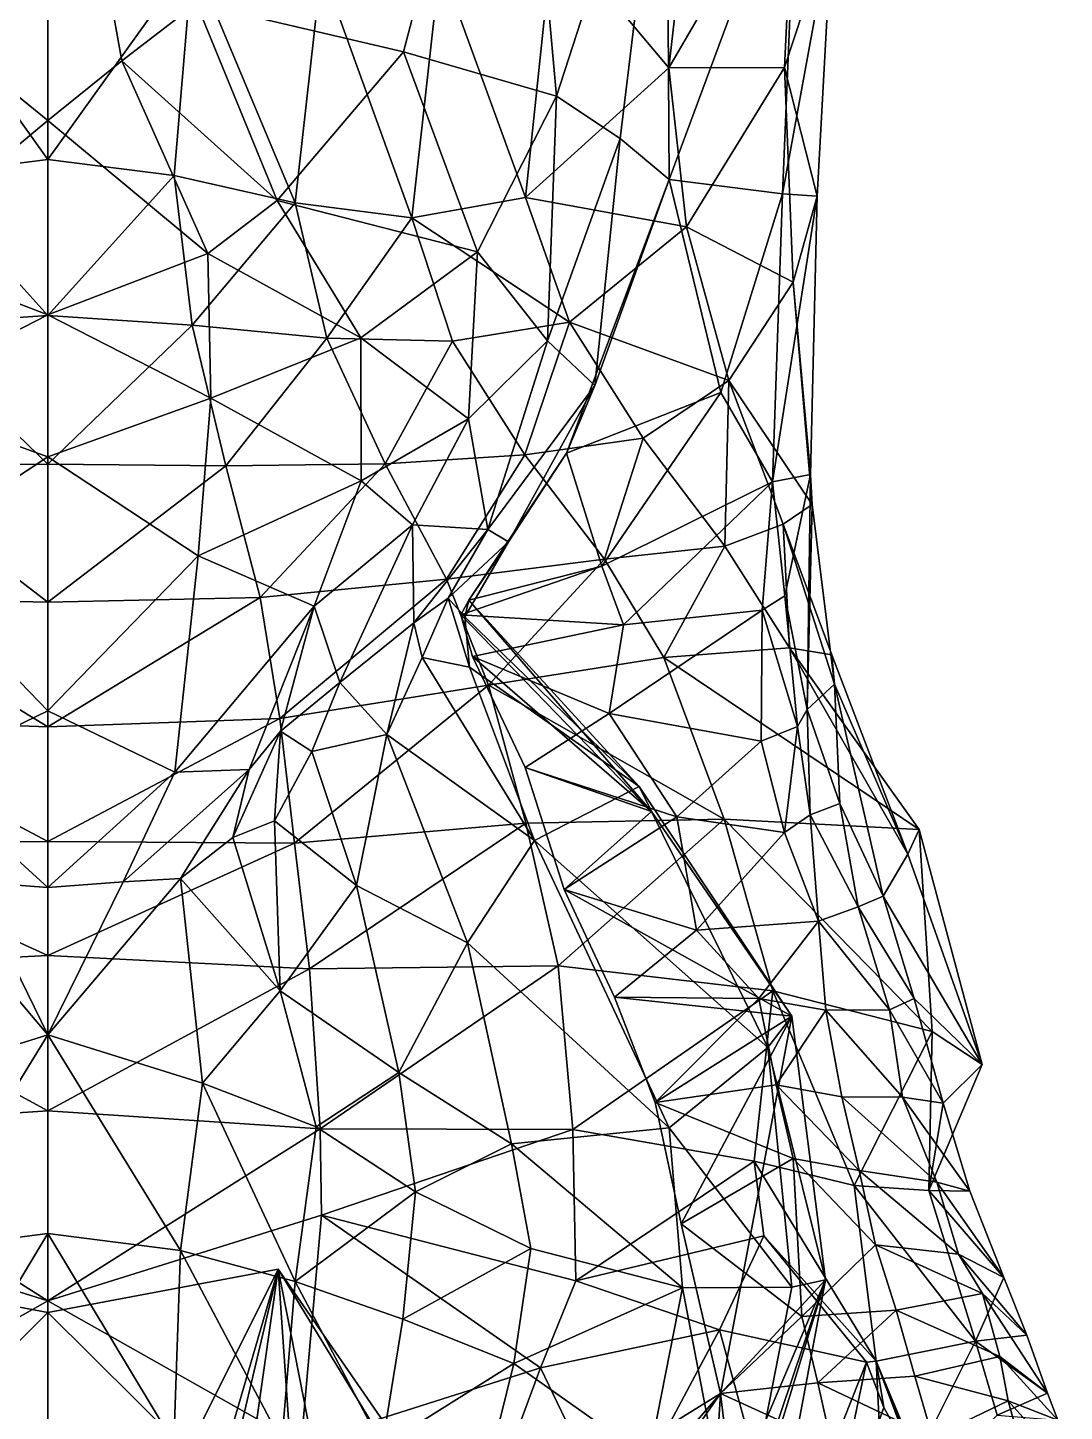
# Model space of a CAD drawing. Extents: x -1.1 to 1.1, y -4.3 to 7.3.
# Drawn here: x -0.01 to 0.479, y -2.955 to -2.304 of the extents above; entities that cross this region are included whole.
import ezdxf

# ---------------------------------------------------------------- set-up
doc = ezdxf.new("R2010")
doc.units = 0
doc.layers.add('T_REX$LWO', color=1, linetype='CONTINUOUS')

msp = doc.modelspace()

# ---------------------------------------------------------------- linework, layer by layer
at = {"layer": 'T_REX$LWO'}
for points in [[(0.16751, -2.31548, 3.22276), (0.06991, -2.29261, 3.14571), (0.21976, -2.11636, 3.10946)], [(0.21976, -2.11636, 3.10946), (0.23951, -2.33632, 3.32144), (0.16751, -2.31548, 3.22276)], [(0.29136, -2.17661, 3.35471), (0.23951, -2.33632, 3.32144), (0.21976, -2.11636, 3.10946)], [(-0.03476, -2.31962, 3.11578), (-0.06991, -2.29261, 3.14571), (0, -2.12606, 3.05029)], [(0, -2.34776, 3.08676), (-0.03476, -2.31962, 3.11578), (0, -2.12606, 3.05029)], [(0.03476, -2.31962, 3.11578), (0, -2.34776, 3.08676), (0, -2.12606, 3.05029)], [(0.06991, -2.29261, 3.14571), (0.03476, -2.31962, 3.11578), (0, -2.12606, 3.05029)], [(0.26945, -2.35617, 3.37775), (0.23951, -2.33632, 3.32144), (0.29136, -2.17661, 3.35471)], [(0.29136, -2.17661, 3.35471), (0.29264, -2.37555, 3.43567), (0.26945, -2.35617, 3.37775)], [(0.29136, -2.17661, 3.35471), (0.35296, -2.21268, 3.44591), (0.29264, -2.37555, 3.43567)], [(0.30667, -2.19795, 3.67967), (0.23805, -2.25826, 3.80042), (0.29246, -2.32298, 3.78558)], [(0.30667, -2.19795, 3.67967), (0.29246, -2.32298, 3.78558), (0.35169, -2.22107, 3.63987)], [(0.35296, -2.21268, 3.44591), (0.34588, -2.38227, 3.55492), (0.29264, -2.37555, 3.43567)], [(0.35296, -2.21268, 3.44591), (0.36932, -2.25461, 3.56617), (0.34588, -2.38227, 3.55492)], [(0.35169, -2.22107, 3.63987), (0.29246, -2.32298, 3.78558), (0.34691, -2.32285, 3.69107)], [(0.35169, -2.22107, 3.63987), (0.34691, -2.32285, 3.69107), (0.36932, -2.25461, 3.56617)], [(0.23805, -2.25826, 3.80042), (0.18472, -2.27375, 3.89688), (0.22496, -2.38403, 3.92182)], [(0.23805, -2.25826, 3.80042), (0.22496, -2.38403, 3.92182), (0.29246, -2.32298, 3.78558)], [(0.36932, -2.25461, 3.56617), (0.36231, -2.3833, 3.63091), (0.34588, -2.38227, 3.55492)], [(0.36932, -2.25461, 3.56617), (0.34691, -2.32285, 3.69107), (0.36231, -2.3833, 3.63091)], [(0, -2.26674, 4.09677), (-0.06806, -2.27101, 4.06364), (0, -2.36618, 4.18391)], [(0.06806, -2.27101, 4.06364), (0, -2.26674, 4.09677), (0, -2.36618, 4.18391)], [(-0.0595, -2.37368, 4.15863), (0, -2.36618, 4.18391), (-0.06806, -2.27101, 4.06364)], [(0, -2.36618, 4.18391), (0.0595, -2.37368, 4.15863), (0.06806, -2.27101, 4.06364)], [(0.06806, -2.27101, 4.06364), (0.0595, -2.37368, 4.15863), (0.11638, -2.38651, 4.09917)], [(0.12884, -2.27584, 3.99029), (0.06806, -2.27101, 4.06364), (0.11638, -2.38651, 4.09917)], [(0.12884, -2.27584, 3.99029), (0.11638, -2.38651, 4.09917), (0.17131, -2.39358, 4.01674)], [(0.18472, -2.27375, 3.89688), (0.12884, -2.27584, 3.99029), (0.17131, -2.39358, 4.01674)], [(0.18472, -2.27375, 3.89688), (0.17131, -2.39358, 4.01674), (0.22496, -2.38403, 3.92182)], [(0.10789, -2.38547, 3.13421), (0.03476, -2.31962, 3.11578), (0.06991, -2.29261, 3.14571)], [(0.16751, -2.31548, 3.22276), (0.10789, -2.38547, 3.13421), (0.06991, -2.29261, 3.14571)], [(0.16751, -2.31548, 3.22276), (0.20233, -2.40954, 3.20922), (0.10789, -2.38547, 3.13421)], [(0.20233, -2.40954, 3.20922), (0.16751, -2.31548, 3.22276), (0.23951, -2.33632, 3.32144)], [(-0.07529, -2.41033, 3.09734), (-0.03476, -2.31962, 3.11578), (0, -2.34776, 3.08676)], [(0.03476, -2.31962, 3.11578), (0.07529, -2.41033, 3.09734), (0, -2.34776, 3.08676)], [(0.07529, -2.41033, 3.09734), (0.03476, -2.31962, 3.11578), (0.10789, -2.38547, 3.13421)], [(0.29246, -2.32298, 3.78558), (0.22496, -2.38403, 3.92182), (0.30069, -2.39784, 3.82202)], [(0.29246, -2.32298, 3.78558), (0.30069, -2.39784, 3.82202), (0.34691, -2.32285, 3.69107)], [(0.34691, -2.32285, 3.69107), (0.30069, -2.39784, 3.82202), (0.35102, -2.42384, 3.73548)], [(0.34691, -2.32285, 3.69107), (0.35102, -2.42384, 3.73548), (0.36231, -2.3833, 3.63091)], [(0.23534, -2.45144, 3.28097), (0.20233, -2.40954, 3.20922), (0.23951, -2.33632, 3.32144)], [(0.26945, -2.35617, 3.37775), (0.23534, -2.45144, 3.28097), (0.23951, -2.33632, 3.32144)], [(0, -2.43929, 3.10618), (-0.07529, -2.41033, 3.09734), (0, -2.34776, 3.08676)], [(0.07529, -2.41033, 3.09734), (0, -2.43929, 3.10618), (0, -2.34776, 3.08676)], [(0.26945, -2.35617, 3.37775), (0.25752, -2.47252, 3.33978), (0.23534, -2.45144, 3.28097)], [(0.25752, -2.47252, 3.33978), (0.26945, -2.35617, 3.37775), (0.29264, -2.37555, 3.43567)], [(0, -2.43962, 4.21792), (0, -2.36618, 4.18391), (-0.0595, -2.37368, 4.15863)], [(0, -2.36618, 4.18391), (0, -2.43962, 4.21792), (0.0595, -2.37368, 4.15863)], [(-0.06785, -2.44414, 4.19049), (0, -2.43962, 4.21792), (-0.0595, -2.37368, 4.15863)], [(0, -2.43962, 4.21792), (0.06785, -2.44414, 4.19049), (0.0595, -2.37368, 4.15863)], [(0.0595, -2.37368, 4.15863), (0.06785, -2.44414, 4.19049), (0.11638, -2.38651, 4.09917)], [(0.24422, -2.50434, 3.43231), (0.25752, -2.47252, 3.33978), (0.29264, -2.37555, 3.43567)], [(0.31698, -2.47584, 3.51136), (0.24422, -2.50434, 3.43231), (0.29264, -2.37555, 3.43567)], [(0.31698, -2.47584, 3.51136), (0.29264, -2.37555, 3.43567), (0.34588, -2.38227, 3.55492)], [(0.24562, -2.44268, 3.93986), (0.22496, -2.38403, 3.92182), (0.17131, -2.39358, 4.01674)], [(0.22496, -2.38403, 3.92182), (0.24562, -2.44268, 3.93986), (0.30069, -2.39784, 3.82202)], [(0.34588, -2.38227, 3.55492), (0.34118, -2.51779, 3.62049), (0.31698, -2.47584, 3.51136)], [(0.34588, -2.38227, 3.55492), (0.36231, -2.3833, 3.63091), (0.34118, -2.51779, 3.62049)], [(0.36231, -2.3833, 3.63091), (0.35915, -2.51446, 3.70665), (0.34118, -2.51779, 3.62049)], [(0.36231, -2.3833, 3.63091), (0.35102, -2.42384, 3.73548), (0.35915, -2.51446, 3.70665)], [(0.06785, -2.44414, 4.19049), (0.13134, -2.45021, 4.12549), (0.11638, -2.38651, 4.09917)], [(0.07529, -2.41033, 3.09734), (0.10789, -2.38547, 3.13421), (0.14733, -2.45006, 3.11382)], [(0.10789, -2.38547, 3.13421), (0.20233, -2.40954, 3.20922), (0.14733, -2.45006, 3.11382)], [(0.11638, -2.38651, 4.09917), (0.13134, -2.45021, 4.12549), (0.17131, -2.39358, 4.01674)], [(0.13134, -2.45021, 4.12549), (0.19057, -2.45168, 4.03742), (0.17131, -2.39358, 4.01674)], [(0.17131, -2.39358, 4.01674), (0.19057, -2.45168, 4.03742), (0.24562, -2.44268, 3.93986)], [(0.30069, -2.39784, 3.82202), (0.24562, -2.44268, 3.93986), (0.32074, -2.47009, 3.84187)], [(0.30069, -2.39784, 3.82202), (0.32074, -2.47009, 3.84187), (0.35102, -2.42384, 3.73548)], [(0.20233, -2.40954, 3.20922), (0.19812, -2.48823, 3.16684), (0.14733, -2.45006, 3.11382)], [(0.19812, -2.48823, 3.16684), (0.20233, -2.40954, 3.20922), (0.23534, -2.45144, 3.28097)], [(-0.07673, -2.47849, 3.1095), (-0.07529, -2.41033, 3.09734), (0, -2.43929, 3.10618)], [(0.07529, -2.41033, 3.09734), (0.07673, -2.47849, 3.1095), (0, -2.43929, 3.10618)], [(0.07673, -2.47849, 3.1095), (0.07529, -2.41033, 3.09734), (0.14733, -2.45006, 3.11382)], [(0.35102, -2.42384, 3.73548), (0.32074, -2.47009, 3.84187), (0.3599, -2.52853, 3.79404)], [(0.35102, -2.42384, 3.73548), (0.3599, -2.52853, 3.79404), (0.35915, -2.51446, 3.70665)], [(-0.07673, -2.47849, 3.1095), (0, -2.43929, 3.10618), (0, -2.50611, 3.13606)], [(0, -2.50947, 4.2355), (0, -2.43962, 4.21792), (-0.06785, -2.44414, 4.19049)], [(0, -2.43929, 3.10618), (0.07673, -2.47849, 3.1095), (0, -2.50611, 3.13606)], [(0, -2.43962, 4.21792), (0, -2.50947, 4.2355), (0.06785, -2.44414, 4.19049)], [(0.19057, -2.45168, 4.03742), (0.22459, -2.50513, 4.03568), (0.24562, -2.44268, 3.93986)], [(0.22459, -2.50513, 4.03568), (0.28039, -2.49727, 3.93636), (0.24562, -2.44268, 3.93986)], [(0.24562, -2.44268, 3.93986), (0.28039, -2.49727, 3.93636), (0.32074, -2.47009, 3.84187)], [(-0.08377, -2.51028, 4.20414), (0, -2.50947, 4.2355), (-0.06785, -2.44414, 4.19049)], [(0, -2.50947, 4.2355), (0.08377, -2.51028, 4.20414), (0.06785, -2.44414, 4.19049)], [(0.06785, -2.44414, 4.19049), (0.08377, -2.51028, 4.20414), (0.13134, -2.45021, 4.12549)], [(0.14757, -2.51733, 3.10209), (0.07673, -2.47849, 3.1095), (0.14733, -2.45006, 3.11382)], [(0.08377, -2.51028, 4.20414), (0.15882, -2.50932, 4.13112), (0.13134, -2.45021, 4.12549)], [(0.13134, -2.45021, 4.12549), (0.15882, -2.50932, 4.13112), (0.19057, -2.45168, 4.03742)], [(0.19812, -2.48823, 3.16684), (0.14757, -2.51733, 3.10209), (0.14733, -2.45006, 3.11382)], [(0.15882, -2.50932, 4.13112), (0.22459, -2.50513, 4.03568), (0.19057, -2.45168, 4.03742)], [(0.19812, -2.48823, 3.16684), (0.23534, -2.45144, 3.28097), (0.20709, -2.54033, 3.22211)], [(0.23534, -2.45144, 3.28097), (0.25752, -2.47252, 3.33978), (0.20709, -2.54033, 3.22211)], [(0.25752, -2.47252, 3.33978), (0.21686, -2.54604, 3.34248), (0.20709, -2.54033, 3.22211)], [(0.21686, -2.54604, 3.34248), (0.25752, -2.47252, 3.33978), (0.24422, -2.50434, 3.43231)], [(0.32074, -2.47009, 3.84187), (0.28039, -2.49727, 3.93636), (0.31885, -2.54811, 3.92802)], [(0.31885, -2.54811, 3.92802), (0.34631, -2.5378, 3.8532), (0.32074, -2.47009, 3.84187)], [(0.32074, -2.47009, 3.84187), (0.34631, -2.5378, 3.8532), (0.3599, -2.52853, 3.79404)], [(-0.07067, -2.55262, 3.12535), (-0.07673, -2.47849, 3.1095), (0, -2.50611, 3.13606)], [(0.07673, -2.47849, 3.1095), (0.07067, -2.55262, 3.12535), (0, -2.50611, 3.13606)], [(0.07067, -2.55262, 3.12535), (0.07673, -2.47849, 3.1095), (0.14757, -2.51733, 3.10209)], [(0.31698, -2.47584, 3.51136), (0.26086, -2.55754, 3.5488), (0.24422, -2.50434, 3.43231)], [(0.26086, -2.55754, 3.5488), (0.31698, -2.47584, 3.51136), (0.34118, -2.51779, 3.62049)], [(0.19812, -2.48823, 3.16684), (0.17168, -2.53811, 3.15795), (0.14757, -2.51733, 3.10209)], [(0.17168, -2.53811, 3.15795), (0.19812, -2.48823, 3.16684), (0.20709, -2.54033, 3.22211)], [(0.22459, -2.50513, 4.03568), (0.26218, -2.5543, 4.02829), (0.28039, -2.49727, 3.93636)], [(0.26218, -2.5543, 4.02829), (0.31885, -2.54811, 3.92802), (0.28039, -2.49727, 3.93636)], [(0, -2.62568, 3.14121), (-0.07067, -2.55262, 3.12535), (0, -2.50611, 3.13606)], [(0.07067, -2.55262, 3.12535), (0, -2.62568, 3.14121), (0, -2.50611, 3.13606)], [(0.15882, -2.50932, 4.13112), (0.18775, -2.56365, 4.12845), (0.22459, -2.50513, 4.03568)], [(0.18775, -2.56365, 4.12845), (0.26218, -2.5543, 4.02829), (0.22459, -2.50513, 4.03568)], [(0.21686, -2.54604, 3.34248), (0.24422, -2.50434, 3.43231), (0.19828, -2.57363, 3.46643)], [(0.24422, -2.50434, 3.43231), (0.26086, -2.55754, 3.5488), (0.19828, -2.57363, 3.46643)], [(-0.1, -2.57235, 4.21006), (0, -2.57447, 4.24299), (-0.08377, -2.51028, 4.20414)], [(0, -2.57447, 4.24299), (0, -2.50947, 4.2355), (-0.08377, -2.51028, 4.20414)], [(0, -2.50947, 4.2355), (0, -2.57447, 4.24299), (0.08377, -2.51028, 4.20414)], [(0, -2.57447, 4.24299), (0.1, -2.57235, 4.21006), (0.08377, -2.51028, 4.20414)], [(0.08377, -2.51028, 4.20414), (0.1, -2.57235, 4.21006), (0.15882, -2.50932, 4.13112)], [(0.1, -2.57235, 4.21006), (0.18775, -2.56365, 4.12845), (0.15882, -2.50932, 4.13112)], [(0.07067, -2.55262, 3.12535), (0.14757, -2.51733, 3.10209), (0.12534, -2.57645, 3.12847)], [(0.14757, -2.51733, 3.10209), (0.17168, -2.53811, 3.15795), (0.12534, -2.57645, 3.12847)], [(0.27106, -2.58517, 3.59925), (0.26086, -2.55754, 3.5488), (0.34118, -2.51779, 3.62049)], [(0.33631, -2.57831, 3.6349), (0.27106, -2.58517, 3.59925), (0.34118, -2.51779, 3.62049)], [(0.34711, -2.57146, 3.67783), (0.33631, -2.57831, 3.6349), (0.34118, -2.51779, 3.62049)], [(0.34711, -2.57146, 3.67783), (0.34118, -2.51779, 3.62049), (0.35915, -2.51446, 3.70665)], [(0.35915, -2.51446, 3.70665), (0.35763, -2.62503, 3.73514), (0.34711, -2.57146, 3.67783)], [(0.35915, -2.51446, 3.70665), (0.3599, -2.52853, 3.79404), (0.35763, -2.62503, 3.73514)], [(0.3599, -2.52853, 3.79404), (0.34631, -2.5378, 3.8532), (0.37039, -2.61316, 3.81274)], [(0.3599, -2.52853, 3.79404), (0.37039, -2.61316, 3.81274), (0.35763, -2.62503, 3.73514)], [(0.17168, -2.53811, 3.15795), (0.1375, -2.61234, 3.15915), (0.12534, -2.57645, 3.12847)], [(0.1375, -2.61234, 3.15915), (0.17168, -2.53811, 3.15795), (0.1723, -2.58417, 3.22558)], [(0.1723, -2.58417, 3.22558), (0.17168, -2.53811, 3.15795), (0.20709, -2.54033, 3.22211)], [(0.18842, -2.57256, 3.2853), (0.1723, -2.58417, 3.22558), (0.20709, -2.54033, 3.22211)], [(0.21686, -2.54604, 3.34248), (0.18842, -2.57256, 3.2853), (0.20709, -2.54033, 3.22211)], [(0.34631, -2.5378, 3.8532), (0.31885, -2.54811, 3.92802), (0.34928, -2.59595, 3.93159)], [(0.34631, -2.5378, 3.8532), (0.36916, -2.59937, 3.86568), (0.37039, -2.61316, 3.81274)], [(0.34928, -2.59595, 3.93159), (0.36916, -2.59937, 3.86568), (0.34631, -2.5378, 3.8532)], [(0.21686, -2.54604, 3.34248), (0.19634, -2.58139, 3.39934), (0.18842, -2.57256, 3.2853)], [(0.19634, -2.58139, 3.39934), (0.21686, -2.54604, 3.34248), (0.19828, -2.57363, 3.46643)], [(-0.05971, -2.65448, 3.13815), (-0.07067, -2.55262, 3.12535), (0, -2.62568, 3.14121)], [(0.07067, -2.55262, 3.12535), (0.05971, -2.65448, 3.13815), (0, -2.62568, 3.14121)], [(0.05971, -2.65448, 3.13815), (0.07067, -2.55262, 3.12535), (0.12534, -2.57645, 3.12847)], [(0.26218, -2.5543, 4.02829), (0.29004, -2.60056, 4.03128), (0.31885, -2.54811, 3.92802)], [(0.29004, -2.60056, 4.03128), (0.34928, -2.59595, 3.93159), (0.31885, -2.54811, 3.92802)], [(0.18775, -2.56365, 4.12845), (0.20743, -2.61356, 4.13036), (0.26218, -2.5543, 4.02829)], [(0.26086, -2.55754, 3.5488), (0.19451, -2.58044, 3.52105), (0.19828, -2.57363, 3.46643)], [(0.27106, -2.58517, 3.59925), (0.19451, -2.58044, 3.52105), (0.26086, -2.55754, 3.5488)], [(0.20743, -2.61356, 4.13036), (0.29004, -2.60056, 4.03128), (0.26218, -2.5543, 4.02829)], [(0.1, -2.57235, 4.21006), (0.10922, -2.62932, 4.21529), (0.18775, -2.56365, 4.12845)], [(0.10922, -2.62932, 4.21529), (0.20743, -2.61356, 4.13036), (0.18775, -2.56365, 4.12845)], [(-0.10922, -2.62932, 4.21529), (0, -2.63313, 4.24648), (-0.1, -2.57235, 4.21006)], [(0, -2.63313, 4.24648), (0, -2.57447, 4.24299), (-0.1, -2.57235, 4.21006)], [(0, -2.63313, 4.24648), (0.10922, -2.62932, 4.21529), (0.1, -2.57235, 4.21006)], [(0, -2.57447, 4.24299), (0, -2.63313, 4.24648), (0.1, -2.57235, 4.21006)], [(0.18842, -2.57256, 3.2853), (0.17628, -2.60063, 3.27874), (0.1723, -2.58417, 3.22558)], [(0.17628, -2.60063, 3.27874), (0.18842, -2.57256, 3.2853), (0.19848, -2.60515, 3.33683)], [(0.18842, -2.57256, 3.2853), (0.19634, -2.58139, 3.39934), (0.19848, -2.60515, 3.33683)], [(0.34711, -2.57146, 3.67783), (0.35308, -2.63306, 3.68927), (0.33631, -2.57831, 3.6349)], [(0.35308, -2.63306, 3.68927), (0.34711, -2.57146, 3.67783), (0.35763, -2.62503, 3.73514)], [(0.09469, -2.6533, 3.14594), (0.05971, -2.65448, 3.13815), (0.12534, -2.57645, 3.12847)], [(0.10948, -2.63529, 3.13871), (0.09469, -2.6533, 3.14594), (0.12534, -2.57645, 3.12847)], [(0.1375, -2.61234, 3.15915), (0.10948, -2.63529, 3.13871), (0.12534, -2.57645, 3.12847)], [(0.19828, -2.57363, 3.46643), (0.19451, -2.58044, 3.52105), (0.28418, -2.67304, 3.56084)], [(0.19634, -2.58139, 3.39934), (0.19828, -2.57363, 3.46643), (0.27847, -2.66135, 3.43149)], [(0.27847, -2.66135, 3.43149), (0.19828, -2.57363, 3.46643), (0.28418, -2.67304, 3.56084)], [(0.26434, -2.62693, 3.60678), (0.33631, -2.57831, 3.6349), (0.33592, -2.63996, 3.64771)], [(0.27106, -2.58517, 3.59925), (0.33631, -2.57831, 3.6349), (0.26434, -2.62693, 3.60678)], [(0.33631, -2.57831, 3.6349), (0.35308, -2.63306, 3.68927), (0.33592, -2.63996, 3.64771)], [(0.1375, -2.61234, 3.15915), (0.1723, -2.58417, 3.22558), (0.15959, -2.63673, 3.22205)], [(0.1723, -2.58417, 3.22558), (0.17628, -2.60063, 3.27874), (0.15959, -2.63673, 3.22205)], [(0.19451, -2.58044, 3.52105), (0.27106, -2.58517, 3.59925), (0.19987, -2.60014, 3.56844)], [(0.19451, -2.58044, 3.52105), (0.19987, -2.60014, 3.56844), (0.28418, -2.67304, 3.56084)], [(0.19848, -2.60515, 3.33683), (0.19634, -2.58139, 3.39934), (0.27847, -2.66135, 3.43149)], [(0.27106, -2.58517, 3.59925), (0.26434, -2.62693, 3.60678), (0.19987, -2.60014, 3.56844)], [(0.34928, -2.59595, 3.93159), (0.29004, -2.60056, 4.03128), (0.41037, -2.68158, 3.97783)], [(0.40496, -2.69317, 3.89479), (0.36916, -2.59937, 3.86568), (0.34928, -2.59595, 3.93159)], [(0.34928, -2.59595, 3.93159), (0.41037, -2.68158, 3.97783), (0.40496, -2.69317, 3.89479)], [(0.15959, -2.63673, 3.22205), (0.17628, -2.60063, 3.27874), (0.22913, -2.68676, 3.28827)], [(0.17628, -2.60063, 3.27874), (0.19848, -2.60515, 3.33683), (0.22913, -2.68676, 3.28827)], [(0.22913, -2.68676, 3.28827), (0.19848, -2.60515, 3.33683), (0.27847, -2.66135, 3.43149)], [(0.26434, -2.62693, 3.60678), (0.22473, -2.65238, 3.60511), (0.19987, -2.60014, 3.56844)], [(0.28418, -2.67304, 3.56084), (0.19987, -2.60014, 3.56844), (0.22473, -2.65238, 3.60511)], [(0.29004, -2.60056, 4.03128), (0.20743, -2.61356, 4.13036), (0.31851, -2.6766, 4.06359)], [(0.29004, -2.60056, 4.03128), (0.31851, -2.6766, 4.06359), (0.41037, -2.68158, 3.97783)], [(0.36916, -2.59937, 3.86568), (0.40496, -2.69317, 3.89479), (0.37039, -2.61316, 3.81274)], [(0.20743, -2.61356, 4.13036), (0.10922, -2.62932, 4.21529), (0.11609, -2.68795, 4.21987)], [(0.1375, -2.61234, 3.15915), (0.12431, -2.64477, 3.19236), (0.10948, -2.63529, 3.13871)], [(0.11609, -2.68795, 4.21987), (0.22505, -2.67852, 4.14654), (0.20743, -2.61356, 4.13036)], [(0.12431, -2.64477, 3.19236), (0.1375, -2.61234, 3.15915), (0.15959, -2.63673, 3.22205)], [(0.20743, -2.61356, 4.13036), (0.22505, -2.67852, 4.14654), (0.31851, -2.6766, 4.06359)], [(0.37302, -2.66924, 3.77858), (0.35763, -2.62503, 3.73514), (0.37039, -2.61316, 3.81274)], [(0.37039, -2.61316, 3.81274), (0.39332, -2.71294, 3.82095), (0.37302, -2.66924, 3.77858)], [(0.40496, -2.69317, 3.89479), (0.39332, -2.71294, 3.82095), (0.37039, -2.61316, 3.81274)], [(0.35901, -2.67461, 3.728), (0.35308, -2.63306, 3.68927), (0.35763, -2.62503, 3.73514)], [(0.37302, -2.66924, 3.77858), (0.35901, -2.67461, 3.728), (0.35763, -2.62503, 3.73514)], [(-0.11609, -2.68795, 4.21987), (0, -2.68712, 4.24187), (-0.10922, -2.62932, 4.21529)], [(0, -2.63313, 4.24648), (-0.10922, -2.62932, 4.21529), (0, -2.68712, 4.24187)], [(-0.05971, -2.65448, 3.13815), (0, -2.62568, 3.14121), (0, -2.70877, 3.17737)], [(0, -2.62568, 3.14121), (0.05971, -2.65448, 3.13815), (0, -2.70877, 3.17737)], [(0, -2.68712, 4.24187), (0.11609, -2.68795, 4.21987), (0.10922, -2.62932, 4.21529)], [(0.10922, -2.62932, 4.21529), (0, -2.63313, 4.24648), (0, -2.68712, 4.24187)], [(0.29612, -2.67551, 3.6398), (0.22473, -2.65238, 3.60511), (0.26434, -2.62693, 3.60678)], [(0.29612, -2.67551, 3.6398), (0.26434, -2.62693, 3.60678), (0.33592, -2.63996, 3.64771)], [(0.08712, -2.68529, 3.16901), (0.10948, -2.63529, 3.13871), (0.10672, -2.67749, 3.17169)], [(0.09469, -2.6533, 3.14594), (0.10948, -2.63529, 3.13871), (0.08712, -2.68529, 3.16901)], [(0.10948, -2.63529, 3.13871), (0.12431, -2.64477, 3.19236), (0.10672, -2.67749, 3.17169)], [(0.12431, -2.64477, 3.19236), (0.15959, -2.63673, 3.22205), (0.14528, -2.70792, 3.16247)], [(0.19759, -2.73484, 3.16761), (0.14528, -2.70792, 3.16247), (0.15959, -2.63673, 3.22205)], [(0.19759, -2.73484, 3.16761), (0.15959, -2.63673, 3.22205), (0.22913, -2.68676, 3.28827)], [(0.35308, -2.63306, 3.68927), (0.34694, -2.68291, 3.68372), (0.33592, -2.63996, 3.64771)], [(0.35308, -2.63306, 3.68927), (0.35901, -2.67461, 3.728), (0.34694, -2.68291, 3.68372)], [(0.34694, -2.68291, 3.68372), (0.29612, -2.67551, 3.6398), (0.33592, -2.63996, 3.64771)], [(0.10672, -2.67749, 3.17169), (0.12431, -2.64477, 3.19236), (0.14528, -2.70792, 3.16247)], [(-0.03533, -2.70618, 3.17799), (-0.05971, -2.65448, 3.13815), (0, -2.70877, 3.17737)], [(0.05971, -2.65448, 3.13815), (0.03533, -2.70618, 3.17799), (0, -2.70877, 3.17737)], [(0.03533, -2.70618, 3.17799), (0.09469, -2.6533, 3.14594), (0.06238, -2.70453, 3.17623)], [(0.09469, -2.6533, 3.14594), (0.03533, -2.70618, 3.17799), (0.05971, -2.65448, 3.13815)], [(0.09469, -2.6533, 3.14594), (0.08712, -2.68529, 3.16901), (0.06238, -2.70453, 3.17623)], [(0.22473, -2.65238, 3.60511), (0.29612, -2.67551, 3.6398), (0.24314, -2.70977, 3.63133)], [(0.22473, -2.65238, 3.60511), (0.24314, -2.70977, 3.63133), (0.28418, -2.67304, 3.56084)], [(0.22913, -2.68676, 3.28827), (0.27847, -2.66135, 3.43149), (0.33903, -2.78422, 3.36988)], [(0.27847, -2.66135, 3.43149), (0.28418, -2.67304, 3.56084), (0.35032, -2.76933, 3.51602)], [(0.33903, -2.78422, 3.36988), (0.27847, -2.66135, 3.43149), (0.35032, -2.76933, 3.51602)], [(0.37302, -2.66924, 3.77858), (0.38166, -2.71795, 3.76853), (0.35901, -2.67461, 3.728)], [(0.38166, -2.71795, 3.76853), (0.37302, -2.66924, 3.77858), (0.39332, -2.71294, 3.82095)], [(0.31851, -2.6766, 4.06359), (0.22505, -2.67852, 4.14654), (0.24032, -2.74574, 4.16242)], [(0.24032, -2.74574, 4.16242), (0.34144, -2.75751, 4.10246), (0.31851, -2.6766, 4.06359)], [(0.35032, -2.76933, 3.51602), (0.28418, -2.67304, 3.56084), (0.24314, -2.70977, 3.63133)], [(0.29612, -2.67551, 3.6398), (0.30538, -2.72898, 3.66566), (0.24314, -2.70977, 3.63133)], [(0.30538, -2.72898, 3.66566), (0.29612, -2.67551, 3.6398), (0.34694, -2.68291, 3.68372)], [(0.31851, -2.6766, 4.06359), (0.34144, -2.75751, 4.10246), (0.4164, -2.77667, 4.01969)], [(0.41037, -2.68158, 3.97783), (0.31851, -2.6766, 4.06359), (0.4164, -2.77667, 4.01969)], [(0.34694, -2.68291, 3.68372), (0.35901, -2.67461, 3.728), (0.36287, -2.72469, 3.71825)], [(0.35901, -2.67461, 3.728), (0.38166, -2.71795, 3.76853), (0.36287, -2.72469, 3.71825)], [(0.08712, -2.68529, 3.16901), (0.10672, -2.67749, 3.17169), (0.10936, -2.75741, 3.13889)], [(0.10936, -2.75741, 3.13889), (0.10672, -2.67749, 3.17169), (0.14528, -2.70792, 3.16247)], [(0.22505, -2.67852, 4.14654), (0.11609, -2.68795, 4.21987), (0.12321, -2.74706, 4.21787)], [(0.12321, -2.74706, 4.21787), (0.24032, -2.74574, 4.16242), (0.22505, -2.67852, 4.14654)], [(0.30538, -2.72898, 3.66566), (0.34694, -2.68291, 3.68372), (0.36287, -2.72469, 3.71825)], [(0.43995, -2.79219, 3.92306), (0.40496, -2.69317, 3.89479), (0.41037, -2.68158, 3.97783)], [(0.41037, -2.68158, 3.97783), (0.4164, -2.77667, 4.01969), (0.43995, -2.79219, 3.92306)], [(-0.12321, -2.74706, 4.21787), (0, -2.74088, 4.22803), (-0.11609, -2.68795, 4.21987)], [(0, -2.68712, 4.24187), (-0.11609, -2.68795, 4.21987), (0, -2.74088, 4.22803)], [(0.11609, -2.68795, 4.21987), (0, -2.68712, 4.24187), (0, -2.74088, 4.22803)], [(0, -2.74088, 4.22803), (0.12321, -2.74706, 4.21787), (0.11609, -2.68795, 4.21987)], [(0.10936, -2.75741, 3.13889), (0.06238, -2.70453, 3.17623), (0.08712, -2.68529, 3.16901)], [(0.19759, -2.73484, 3.16761), (0.22913, -2.68676, 3.28827), (0.2925, -2.82194, 3.1972)], [(0.2925, -2.82194, 3.1972), (0.22913, -2.68676, 3.28827), (0.33903, -2.78422, 3.36988)], [(0.40496, -2.69317, 3.89479), (0.43995, -2.79219, 3.92306), (0.39332, -2.71294, 3.82095)], [(-0.07282, -2.80092, 3.13551), (-0.06238, -2.70453, 3.17623), (0, -2.77814, 3.16995)], [(-0.06238, -2.70453, 3.17623), (-0.03533, -2.70618, 3.17799), (0, -2.77814, 3.16995)], [(0, -2.70877, 3.17737), (0, -2.77814, 3.16995), (-0.03533, -2.70618, 3.17799)], [(0.06238, -2.70453, 3.17623), (0.07282, -2.80092, 3.13551), (0, -2.77814, 3.16995)], [(0.03533, -2.70618, 3.17799), (0.06238, -2.70453, 3.17623), (0, -2.77814, 3.16995)], [(0, -2.77814, 3.16995), (0, -2.70877, 3.17737), (0.03533, -2.70618, 3.17799)], [(0.07282, -2.80092, 3.13551), (0.06238, -2.70453, 3.17623), (0.10936, -2.75741, 3.13889)], [(0.16526, -2.79586, 3.0978), (0.10936, -2.75741, 3.13889), (0.14528, -2.70792, 3.16247)], [(0.16526, -2.79586, 3.0978), (0.14528, -2.70792, 3.16247), (0.19759, -2.73484, 3.16761)], [(0.30538, -2.72898, 3.66566), (0.26677, -2.7605, 3.62771), (0.24314, -2.70977, 3.63133)], [(0.24314, -2.70977, 3.63133), (0.26677, -2.7605, 3.62771), (0.35032, -2.76933, 3.51602)], [(0.4079, -2.76107, 3.81592), (0.38166, -2.71795, 3.76853), (0.39332, -2.71294, 3.82095)], [(0.4079, -2.76107, 3.81592), (0.39332, -2.71294, 3.82095), (0.43995, -2.79219, 3.92306)], [(0.38166, -2.71795, 3.76853), (0.39641, -2.76645, 3.7627), (0.36287, -2.72469, 3.71825)], [(0.38166, -2.71795, 3.76853), (0.4079, -2.76107, 3.81592), (0.39641, -2.76645, 3.7627)], [(0.30538, -2.72898, 3.66566), (0.33473, -2.76107, 3.66414), (0.26677, -2.7605, 3.62771)], [(0.33473, -2.76107, 3.66414), (0.30538, -2.72898, 3.66566), (0.36287, -2.72469, 3.71825)], [(0.3663, -2.76651, 3.69339), (0.33473, -2.76107, 3.66414), (0.36287, -2.72469, 3.71825)], [(0.39641, -2.76645, 3.7627), (0.3663, -2.76651, 3.69339), (0.36287, -2.72469, 3.71825)], [(0.21824, -2.82953, 3.10393), (0.16526, -2.79586, 3.0978), (0.19759, -2.73484, 3.16761)], [(0.21824, -2.82953, 3.10393), (0.19759, -2.73484, 3.16761), (0.2925, -2.82194, 3.1972)], [(0, -2.74088, 4.22803), (-0.12321, -2.74706, 4.21787), (0, -2.81398, 4.2325)], [(0.12321, -2.74706, 4.21787), (0, -2.74088, 4.22803), (0, -2.81398, 4.2325)], [(-0.12826, -2.82241, 4.23219), (0, -2.81398, 4.2325), (-0.12321, -2.74706, 4.21787)], [(0, -2.81398, 4.2325), (0.12826, -2.82241, 4.23219), (0.12321, -2.74706, 4.21787)], [(0.24032, -2.74574, 4.16242), (0.12321, -2.74706, 4.21787), (0.12826, -2.82241, 4.23219)], [(0.12826, -2.82241, 4.23219), (0.24725, -2.82277, 4.19232), (0.24032, -2.74574, 4.16242)], [(0.34144, -2.75751, 4.10246), (0.24032, -2.74574, 4.16242), (0.24725, -2.82277, 4.19232)], [(0.10936, -2.75741, 3.13889), (0.12634, -2.82147, 3.09714), (0.07282, -2.80092, 3.13551)], [(0.12634, -2.82147, 3.09714), (0.10936, -2.75741, 3.13889), (0.16526, -2.79586, 3.0978)], [(0.24725, -2.82277, 4.19232), (0.33256, -2.83763, 4.15057), (0.34144, -2.75751, 4.10246)], [(0.26677, -2.7605, 3.62771), (0.33473, -2.76107, 3.66414), (0.28601, -2.8101, 3.6049)], [(0.26677, -2.7605, 3.62771), (0.28601, -2.8101, 3.6049), (0.35032, -2.76933, 3.51602)], [(0.33473, -2.76107, 3.66414), (0.34289, -2.80167, 3.63623), (0.28601, -2.8101, 3.6049)], [(0.34144, -2.75751, 4.10246), (0.33256, -2.83763, 4.15057), (0.37965, -2.8491, 4.04162)], [(0.33473, -2.76107, 3.66414), (0.3663, -2.76651, 3.69339), (0.34289, -2.80167, 3.63623)], [(0.4164, -2.77667, 4.01969), (0.34144, -2.75751, 4.10246), (0.37965, -2.8491, 4.04162)], [(0.39641, -2.76645, 3.7627), (0.4079, -2.76107, 3.81592), (0.42159, -2.81035, 3.809)], [(0.43995, -2.79219, 3.92306), (0.42159, -2.81035, 3.809), (0.4079, -2.76107, 3.81592)], [(0.34289, -2.80167, 3.63623), (0.3663, -2.76651, 3.69339), (0.37387, -2.80744, 3.66589)], [(0.39641, -2.76645, 3.7627), (0.40253, -2.80748, 3.73607), (0.3663, -2.76651, 3.69339)], [(0.3663, -2.76651, 3.69339), (0.40253, -2.80748, 3.73607), (0.37387, -2.80744, 3.66589)], [(0.40253, -2.80748, 3.73607), (0.39641, -2.76645, 3.7627), (0.42159, -2.81035, 3.809)], [(0.35032, -2.76933, 3.51602), (0.28601, -2.8101, 3.6049), (0.2982, -2.86714, 3.55284)], [(0.2982, -2.86714, 3.55284), (0.31682, -2.947, 3.51574), (0.35032, -2.76933, 3.51602)], [(0.31682, -2.947, 3.51574), (0.36618, -2.89357, 3.44863), (0.35032, -2.76933, 3.51602)], [(0.33903, -2.78422, 3.36988), (0.35032, -2.76933, 3.51602), (0.36618, -2.89357, 3.44863)], [(-0.07282, -2.80092, 3.13551), (0, -2.77814, 3.16995), (-0.06241, -2.87979, 3.11928)], [(0, -2.77814, 3.16995), (0, -2.87179, 3.13565), (-0.06241, -2.87979, 3.11928)], [(0, -2.77814, 3.16995), (0.07282, -2.80092, 3.13551), (0.06241, -2.87979, 3.11928)], [(0, -2.87179, 3.13565), (0, -2.77814, 3.16995), (0.06241, -2.87979, 3.11928)], [(0.4164, -2.77667, 4.01969), (0.37965, -2.8491, 4.04162), (0.41482, -2.85143, 3.94103)], [(0.41482, -2.85143, 3.94103), (0.43995, -2.79219, 3.92306), (0.4164, -2.77667, 4.01969)], [(0.2925, -2.82194, 3.1972), (0.33903, -2.78422, 3.36988), (0.35031, -2.89694, 3.32192)], [(0.36618, -2.89357, 3.44863), (0.35031, -2.89694, 3.32192), (0.33903, -2.78422, 3.36988)], [(0.43995, -2.79219, 3.92306), (0.41482, -2.85143, 3.94103), (0.42159, -2.81035, 3.809)], [(0.06241, -2.87979, 3.11928), (0.07282, -2.80092, 3.13551), (0.11648, -2.8943, 3.07971)], [(0.07282, -2.80092, 3.13551), (0.12634, -2.82147, 3.09714), (0.11648, -2.8943, 3.07971)], [(0.16526, -2.79586, 3.0978), (0.17311, -2.85207, 3.06363), (0.12634, -2.82147, 3.09714)], [(0.17311, -2.85207, 3.06363), (0.16526, -2.79586, 3.0978), (0.21824, -2.82953, 3.10393)], [(0.34289, -2.80167, 3.63623), (0.351, -2.83636, 3.61547), (0.28601, -2.8101, 3.6049)], [(0.38209, -2.84211, 3.64535), (0.34289, -2.80167, 3.63623), (0.37387, -2.80744, 3.66589)], [(0.34289, -2.80167, 3.63623), (0.38209, -2.84211, 3.64535), (0.351, -2.83636, 3.61547)], [(0.41861, -2.8475, 3.72879), (0.38209, -2.84211, 3.64535), (0.37387, -2.80744, 3.66589)], [(0.40253, -2.80748, 3.73607), (0.41861, -2.8475, 3.72879), (0.37387, -2.80744, 3.66589)], [(0.43413, -2.85185, 3.80215), (0.40253, -2.80748, 3.73607), (0.42159, -2.81035, 3.809)], [(0.40253, -2.80748, 3.73607), (0.43413, -2.85185, 3.80215), (0.41861, -2.8475, 3.72879)], [(0, -2.81398, 4.2325), (-0.12826, -2.82241, 4.23219), (0, -2.9034, 4.2325)], [(0.12826, -2.82241, 4.23219), (0, -2.81398, 4.2325), (0, -2.9034, 4.2325)], [(0.351, -2.83636, 3.61547), (0.2982, -2.86714, 3.55284), (0.28601, -2.8101, 3.6049)], [(0.43413, -2.85185, 3.80215), (0.42159, -2.81035, 3.809), (0.41482, -2.85143, 3.94103)], [(-0.12882, -2.86302, 4.20296), (0, -2.9034, 4.2325), (-0.12826, -2.82241, 4.23219)], [(0, -2.9034, 4.2325), (0.12882, -2.86302, 4.20296), (0.12826, -2.82241, 4.23219)], [(0.11648, -2.8943, 3.07971), (0.12634, -2.82147, 3.09714), (0.17311, -2.85207, 3.06363)], [(0.24725, -2.82277, 4.19232), (0.12826, -2.82241, 4.23219), (0.12882, -2.86302, 4.20296)], [(0.12882, -2.86302, 4.20296), (0.24865, -2.89406, 4.20455), (0.24725, -2.82277, 4.19232)], [(0.21824, -2.82953, 3.10393), (0.2925, -2.82194, 3.1972), (0.29881, -2.89736, 3.16286)], [(0.33256, -2.83763, 4.15057), (0.24725, -2.82277, 4.19232), (0.24865, -2.89406, 4.20455)], [(0.35031, -2.89694, 3.32192), (0.29881, -2.89736, 3.16286), (0.2925, -2.82194, 3.1972)], [(0.21824, -2.82953, 3.10393), (0.22746, -2.87881, 3.06465), (0.17311, -2.85207, 3.06363)], [(0.29881, -2.89736, 3.16286), (0.22746, -2.87881, 3.06465), (0.21824, -2.82953, 3.10393)], [(0.24865, -2.89406, 4.20455), (0.33709, -2.87289, 4.15791), (0.33256, -2.83763, 4.15057)], [(0.35502, -2.91085, 3.56914), (0.2982, -2.86714, 3.55284), (0.351, -2.83636, 3.61547)], [(0.33256, -2.83763, 4.15057), (0.33709, -2.87289, 4.15791), (0.39014, -2.93184, 4.02354)], [(0.37965, -2.8491, 4.04162), (0.33256, -2.83763, 4.15057), (0.39014, -2.93184, 4.02354)], [(0.35502, -2.91085, 3.56914), (0.351, -2.83636, 3.61547), (0.38967, -2.87707, 3.62515)], [(0.351, -2.83636, 3.61547), (0.38209, -2.84211, 3.64535), (0.38967, -2.87707, 3.62515)], [(0.38209, -2.84211, 3.64535), (0.42883, -2.88153, 3.70753), (0.38967, -2.87707, 3.62515)], [(0.41861, -2.8475, 3.72879), (0.42883, -2.88153, 3.70753), (0.38209, -2.84211, 3.64535)], [(0.17311, -2.85207, 3.06363), (0.16713, -2.91202, 3.04445), (0.11648, -2.8943, 3.07971)], [(0.16713, -2.91202, 3.04445), (0.17311, -2.85207, 3.06363), (0.22746, -2.87881, 3.06465)], [(0.43692, -2.92241, 3.94556), (0.41482, -2.85143, 3.94103), (0.37965, -2.8491, 4.04162)], [(0.37965, -2.8491, 4.04162), (0.39014, -2.93184, 4.02354), (0.43692, -2.92241, 3.94556)], [(0.41482, -2.85143, 3.94103), (0.45012, -2.89248, 3.79481), (0.43413, -2.85185, 3.80215)], [(0.41482, -2.85143, 3.94103), (0.43692, -2.92241, 3.94556), (0.45012, -2.89248, 3.79481)], [(0.42883, -2.88153, 3.70753), (0.41861, -2.8475, 3.72879), (0.45012, -2.89248, 3.79481)], [(0.41861, -2.8475, 3.72879), (0.43413, -2.85185, 3.80215), (0.45012, -2.89248, 3.79481)], [(-0.12882, -2.86302, 4.20296), (-0.11932, -2.97078, 4.21656), (0, -2.9034, 4.2325)], [(0.11932, -2.97078, 4.21656), (0.12882, -2.86302, 4.20296), (0, -2.9034, 4.2325)], [(0.12882, -2.86302, 4.20296), (0.11932, -2.97078, 4.21656), (0.23189, -2.93498, 4.18901)], [(0.23189, -2.93498, 4.18901), (0.24865, -2.89406, 4.20455), (0.12882, -2.86302, 4.20296)], [(-0.06241, -2.87979, 3.11928), (0, -2.87179, 3.13565), (-0.05934, -2.97023, 3.10253)], [(0, -2.87179, 3.13565), (0, -2.96646, 3.11865), (-0.05934, -2.97023, 3.10253)], [(0, -2.87179, 3.13565), (0.06241, -2.87979, 3.11928), (0.05934, -2.97023, 3.10253)], [(0, -2.96646, 3.11865), (0, -2.87179, 3.13565), (0.05934, -2.97023, 3.10253)], [(0.2982, -2.86714, 3.55284), (0.35502, -2.91085, 3.56914), (0.31682, -2.947, 3.51574)], [(0.22746, -2.87881, 3.06465), (0.21933, -2.93298, 3.04132), (0.16713, -2.91202, 3.04445)], [(0.21933, -2.93298, 3.04132), (0.22746, -2.87881, 3.06465), (0.29881, -2.89736, 3.16286)], [(0.31622, -2.91707, 4.16705), (0.33709, -2.87289, 4.15791), (0.24865, -2.89406, 4.20455)], [(0.33709, -2.87289, 4.15791), (0.31622, -2.91707, 4.16705), (0.38546, -2.93226, 4.10939)], [(0.38546, -2.93226, 4.10939), (0.39014, -2.93184, 4.02354), (0.33709, -2.87289, 4.15791)], [(0.39951, -2.90778, 3.62039), (0.35502, -2.91085, 3.56914), (0.38967, -2.87707, 3.62515)], [(0.44022, -2.8999, 3.68342), (0.39951, -2.90778, 3.62039), (0.38967, -2.87707, 3.62515)], [(0.42883, -2.88153, 3.70753), (0.44022, -2.8999, 3.68342), (0.38967, -2.87707, 3.62515)], [(0.05934, -2.97023, 3.10253), (0.06241, -2.87979, 3.11928), (0.11006, -2.96982, 3.06557)], [(0.06241, -2.87979, 3.11928), (0.11648, -2.8943, 3.07971), (0.11006, -2.96982, 3.06557)], [(0.46106, -2.91956, 3.78849), (0.42883, -2.88153, 3.70753), (0.45012, -2.89248, 3.79481)], [(0.42883, -2.88153, 3.70753), (0.46106, -2.91956, 3.78849), (0.44022, -2.8999, 3.68342)], [(-0.10834, -2.88859, 3.41677), (0, -2.90893, 3.39754), (-0.08398, -2.99217, 3.51177)], [(0, -2.90893, 3.39754), (-0.10834, -2.88859, 3.41677), (0, -3.10578, 3.35668)], [(0, -3.10578, 3.35668), (-0.10834, -2.88859, 3.41677), (-0.04823, -3.09491, 3.36527)], [(0, -2.90893, 3.39754), (0.10834, -2.88859, 3.41677), (0.08398, -2.99217, 3.51177)], [(0.10834, -2.88859, 3.41677), (0, -2.90893, 3.39754), (0, -3.10578, 3.35668)], [(0.10834, -2.88859, 3.41677), (0, -3.10578, 3.35668), (0.04823, -3.09491, 3.36527)], [(0.04823, -3.09491, 3.36527), (0.12107, -3.0732, 3.34807), (0.10834, -2.88859, 3.41677)], [(0.16697, -2.97324, 3.49457), (0.08398, -2.99217, 3.51177), (0.10834, -2.88859, 3.41677)], [(0.0981, -2.96141, 3.35803), (0.17548, -2.99854, 3.39474), (0.10834, -2.88859, 3.41677)], [(0.0981, -2.96141, 3.35803), (0.10834, -2.88859, 3.41677), (0.14964, -3.09812, 3.33796)], [(0.17548, -2.99854, 3.39474), (0.16697, -2.97324, 3.49457), (0.10834, -2.88859, 3.41677)], [(0.12107, -3.0732, 3.34807), (0.14964, -3.09812, 3.33796), (0.10834, -2.88859, 3.41677)], [(0.11006, -2.96982, 3.06557), (0.11648, -2.8943, 3.07971), (0.15733, -2.97188, 3.03106)], [(0.11648, -2.8943, 3.07971), (0.16713, -2.91202, 3.04445), (0.15733, -2.97188, 3.03106)], [(0.28301, -2.97779, 3.12681), (0.21933, -2.93298, 3.04132), (0.29881, -2.89736, 3.16286)], [(0.24865, -2.89406, 4.20455), (0.23189, -2.93498, 4.18901), (0.31622, -2.91707, 4.16705)], [(0.32435, -3.02985, 3.27147), (0.28301, -2.97779, 3.12681), (0.29881, -2.89736, 3.16286)], [(0.3122, -3.0205, 3.48631), (0.29845, -3.09489, 3.46419), (0.36618, -2.89357, 3.44863)], [(0.29845, -3.09489, 3.46419), (0.33295, -3.07119, 3.38872), (0.36618, -2.89357, 3.44863)], [(0.29881, -2.89736, 3.16286), (0.35031, -2.89694, 3.32192), (0.32435, -3.02985, 3.27147)], [(0.36618, -2.89357, 3.44863), (0.31682, -2.947, 3.51574), (0.3122, -3.0205, 3.48631)], [(0.32435, -3.02985, 3.27147), (0.35031, -2.89694, 3.32192), (0.36618, -2.89357, 3.44863)], [(0.33295, -3.07119, 3.38872), (0.32435, -3.02985, 3.27147), (0.36618, -2.89357, 3.44863)], [(0.46106, -2.91956, 3.78849), (0.45012, -2.89248, 3.79481), (0.43692, -2.92241, 3.94556)], [(0, -2.97717, 4.21119), (0, -2.9034, 4.2325), (-0.11932, -2.97078, 4.21656)], [(0, -2.9034, 4.2325), (0, -2.97717, 4.21119), (0.11932, -2.97078, 4.21656)], [(0.44022, -2.8999, 3.68342), (0.44832, -2.92963, 3.67538), (0.39951, -2.90778, 3.62039)], [(0.44832, -2.92963, 3.67538), (0.44022, -2.8999, 3.68342), (0.47082, -2.94695, 3.78223)], [(0.44022, -2.8999, 3.68342), (0.46106, -2.91956, 3.78849), (0.47082, -2.94695, 3.78223)], [(0, -3.00861, 3.52267), (-0.08398, -2.99217, 3.51177), (0, -2.90893, 3.39754)], [(0.08398, -2.99217, 3.51177), (0, -3.00861, 3.52267), (0, -2.90893, 3.39754)], [(0.35502, -2.91085, 3.56914), (0.36253, -2.94207, 3.56595), (0.31682, -2.947, 3.51574)], [(0.35502, -2.91085, 3.56914), (0.39951, -2.90778, 3.62039), (0.36253, -2.94207, 3.56595)], [(0.36253, -2.94207, 3.56595), (0.39951, -2.90778, 3.62039), (0.40826, -2.9389, 3.6162)], [(0.39951, -2.90778, 3.62039), (0.44832, -2.92963, 3.67538), (0.40826, -2.9389, 3.6162)], [(0.15733, -2.97188, 3.03106), (0.16713, -2.91202, 3.04445), (0.21933, -2.93298, 3.04132)], [(0.26748, -3.00869, 4.1828), (0.31622, -2.91707, 4.16705), (0.23189, -2.93498, 4.18901)], [(0.31622, -2.91707, 4.16705), (0.26748, -3.00869, 4.1828), (0.34702, -3.02926, 4.13217)], [(0.34702, -3.02926, 4.13217), (0.38546, -2.93226, 4.10939), (0.31622, -2.91707, 4.16705)], [(0.43692, -2.92241, 3.94556), (0.39014, -2.93184, 4.02354), (0.39378, -3.00834, 4.02714)], [(0.39378, -3.00834, 4.02714), (0.44704, -2.9573, 3.91008), (0.43692, -2.92241, 3.94556)], [(0.43692, -2.92241, 3.94556), (0.47082, -2.94695, 3.78223), (0.46106, -2.91956, 3.78849)], [(0.47082, -2.94695, 3.78223), (0.43692, -2.92241, 3.94556), (0.44704, -2.9573, 3.91008)], [(0.44832, -2.92963, 3.67538), (0.45216, -2.95046, 3.65786), (0.40826, -2.9389, 3.6162)], [(0.47557, -2.95963, 3.75018), (0.44832, -2.92963, 3.67538), (0.47082, -2.94695, 3.78223)], [(0.45216, -2.95046, 3.65786), (0.44832, -2.92963, 3.67538), (0.47557, -2.95963, 3.75018)], [(0.19174, -3.04351, 4.19175), (0.23189, -2.93498, 4.18901), (0.11932, -2.97078, 4.21656)], [(0.21933, -2.93298, 3.04132), (0.20636, -2.98559, 3.02406), (0.15733, -2.97188, 3.03106)], [(0.23189, -2.93498, 4.18901), (0.19174, -3.04351, 4.19175), (0.26748, -3.00869, 4.1828)], [(0.20636, -2.98559, 3.02406), (0.21933, -2.93298, 3.04132), (0.28301, -2.97779, 3.12681)], [(0.34702, -3.02926, 4.13217), (0.36301, -3.03924, 4.13281), (0.38546, -2.93226, 4.10939)], [(0.36301, -3.03924, 4.13281), (0.39373, -2.95358, 4.10468), (0.38546, -2.93226, 4.10939)], [(0.39373, -2.95358, 4.10468), (0.39014, -2.93184, 4.02354), (0.38546, -2.93226, 4.10939)], [(0.39378, -3.00834, 4.02714), (0.39014, -2.93184, 4.02354), (0.43002, -3.02777, 4.07156)], [(0.40745, -2.97829, 4.0951), (0.39014, -2.93184, 4.02354), (0.39373, -2.95358, 4.10468)], [(0.42097, -3.00912, 4.07922), (0.39014, -2.93184, 4.02354), (0.40745, -2.97829, 4.0951)], [(0.43002, -3.02777, 4.07156), (0.39014, -2.93184, 4.02354), (0.42097, -3.00912, 4.07922)], [(0.36253, -2.94207, 3.56595), (0.36904, -2.97095, 3.56597), (0.31682, -2.947, 3.51574)], [(0.4166, -2.96757, 3.61478), (0.36253, -2.94207, 3.56595), (0.40826, -2.9389, 3.6162)], [(0.36904, -2.97095, 3.56597), (0.36253, -2.94207, 3.56595), (0.4166, -2.96757, 3.61478)], [(0.45216, -2.95046, 3.65786), (0.4166, -2.96757, 3.61478), (0.40826, -2.9389, 3.6162)], [(0.28906, -2.96411, 3.50215), (0.27611, -3.00547, 3.49163), (0.31682, -2.947, 3.51574)], [(0.27611, -3.00547, 3.49163), (0.3122, -3.0205, 3.48631), (0.31682, -2.947, 3.51574)], [(0.29083, -2.97699, 3.5016), (0.28906, -2.96411, 3.50215), (0.31682, -2.947, 3.51574)], [(0.31846, -2.96129, 3.51571), (0.29083, -2.97699, 3.5016), (0.31682, -2.947, 3.51574)], [(0.31846, -2.96129, 3.51571), (0.31682, -2.947, 3.51574), (0.36904, -2.97095, 3.56597)], [(0.45216, -2.95046, 3.65786), (0.4598, -2.97804, 3.65449), (0.4166, -2.96757, 3.61478)], [(0.47557, -2.95963, 3.75018), (0.47082, -2.94695, 3.78223), (0.44704, -2.9573, 3.91008)], [(0.4598, -2.97804, 3.65449), (0.45216, -2.95046, 3.65786), (0.47869, -2.97996, 3.73282)], [(0.45216, -2.95046, 3.65786), (0.47557, -2.95963, 3.75018), (0.47869, -2.97996, 3.73282)], [(0.40745, -2.97829, 4.0951), (0.39373, -2.95358, 4.10468), (0.36301, -3.03924, 4.13281)]]:
    msp.add_3dface(points, dxfattribs=at)

doc.saveas('drawing.dxf')
